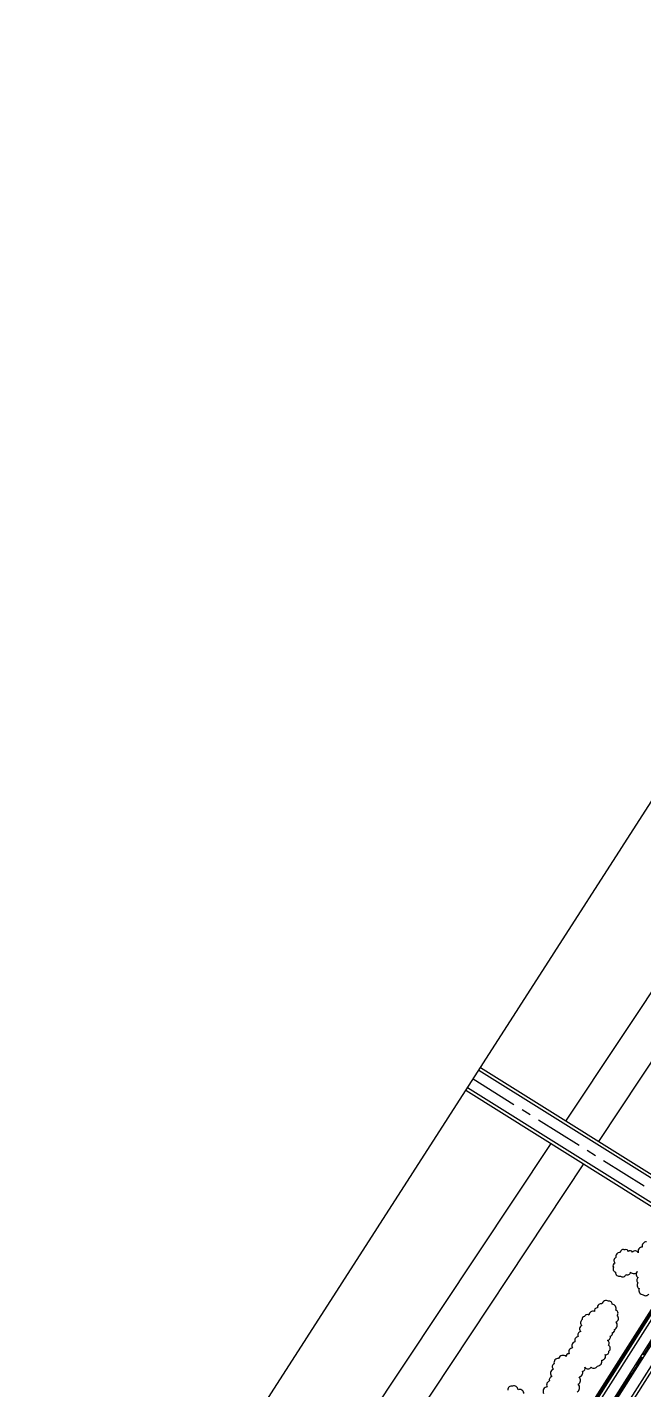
# Model space of a CAD drawing. Extents: x 30752 to 65014, y 26327 to 78956.
# Drawn here: x 30752 to 31554, y 28177 to 29950 of the extents above; entities that cross this region are included whole.
import ezdxf

# ---------------------------------------------------------------- set-up
doc = ezdxf.new("R2010")
doc.units = 0
doc.header["$MEASUREMENT"] = 0
for name, pattern in [('CENTER', [2, 1.25, -0.25, 0.25, -0.25]), ('CENTER2', [1.125, 0.75, -0.125, 0.125, -0.125]), ('CONTINOUS', [0])]:
    doc.linetypes.add(name, pattern=pattern)
for name, color, linetype in [('-规划边界', 1, 'CONTINUOUS'), ('GH-中心线', 254, 'CENTER'), ('GH-道路红线', 1, 'CONTINOUS'), ('GH_水系', 152, 'CONTINUOUS'), ('KKK', 7, 'CONTINUOUS')]:
    doc.layers.add(name, color=color, linetype=linetype)
doc.layers.add('G-SL2', color=97, linetype='CONTINUOUS', true_color=0x329a2d)

msp = doc.modelspace()

# ---------------------------------------------------------------- linework, layer by layer
at = {"layer": '-规划边界', "color": 251, "linetype": 'CENTER2', "ltscale": 50, "const_width": 5, "flags": 128}
msp.add_lwpolyline([(31130.6, 27598), (31273.9, 27507.6), (32003.4, 27386.6), (32901.4, 26916.1), (34040, 28610.5, 0.008825), (33919.4, 28685.6), (33365.1, 29017), (32469.6, 29552.4), (32400.9, 29593.5), (32342.5, 29501.5), (31130.6, 27598)], format="xyb", dxfattribs=at)
at = {"layer": 'G-SL2'}
for points in [[(31557.8, 28369.6, 0.520567), (31552.3, 28362.9, 0.520567), (31547, 28355.4, 0.520567), (31539.6, 28356.3, 0.520567), (31534.1, 28356.9, 0.520567), (31529.6, 28359.1, 0.520567), (31523.5, 28356, 0.520567), (31517.9, 28349.1, 0.520567), (31516.6, 28342.1, 0.520567), (31514.8, 28336.5, 0.520567), (31517.5, 28330.3, 0.520567), (31523.7, 28325, 0.520567), (31530.9, 28327.2, 0.520567), (31537, 28330.4, 0.520567), (31545.8, 28330.9, 0.520567), (31547, 28323.2, 0.520567), (31546.9, 28316.2, 0.520567), (31548, 28308.8, 0.520567), (31553.4, 28300.9, 0.520567), (31560.8, 28302.2, 0.520567)], [(31467.4, 28174.5, 0.520567), (31468.8, 28184.3, 0.520567), (31469.9, 28193.9, 0.520567), (31474.4, 28201.5, 0.520567), (31477.6, 28206.5, 0.520567), (31485.7, 28206.6, 0.520567), (31493.8, 28208.1, 0.520567), (31499.4, 28215.7, 0.520567), (31504.1, 28222.9, 0.520567), (31508.9, 28227.4, 0.520567), (31508.2, 28235.2, 0.520567), (31506.9, 28241.5, 0.520567), (31510.5, 28247.1, 0.520567), (31513.3, 28251.5, 0.520567), (31516.1, 28255.8, 0.520567), (31518, 28265.2, 0.520567), (31519.7, 28274.1, 0.520567), (31517.8, 28280.9, 0.520567), (31513, 28288.4, 0.520567), (31508.1, 28292.4, 0.520567), (31499.8, 28288.8, 0.520567), (31493.8, 28283.9, 0.520567), (31490.1, 28279.1, 0.520567), (31482.9, 28274.2, 0.520567), (31477, 28272.5, 0.520567), (31474.1, 28268.4, 0.520567), (31473.6, 28260.9, 0.520567), (31472.1, 28252.8, 0.520567), (31468.9, 28246.3, 0.520567), (31464.6, 28239.6, 0.520567), (31461.5, 28231.7, 0.520567), (31457, 28224.1, 0.520567), (31453, 28220.3, 0.520567), (31443.3, 28218, 0.520567), (31437.5, 28211.1, 0.520567), (31436.5, 28203.9, 0.520567), (31434.6, 28194.1, 0.520567), (31431.7, 28188.6, 0.520567), (31428.6, 28180.9, 0.520567), (31423.6, 28172.3, 0.520567)], [(31398.2, 28172.5, 0.520567), (31390.6, 28177.2, 0.520567), (31383.4, 28181.8, 0.520567), (31377.2, 28176.8, 0.520567)]]:
    msp.add_lwpolyline(points, format="xyb", dxfattribs=at)
at = {"layer": 'GH-中心线', "ltscale": 50}
for points in [[(31451.5, 28061.6), (32404.7, 29562.1), (31451.5, 28061.6), (31072.8, 27472.3)], [(31332.3, 28581.6), (32610.2, 27782.3), (32436.2, 27508.2)]]:
    msp.add_lwpolyline(points, dxfattribs=at)
at = {"layer": 'GH-道路红线'}
for p, q in [((31639.6, 28327.8), (31465, 28053)), ((31642.9, 28325.7), (31468.4, 28050.9))]:
    msp.add_line(p, q, dxfattribs=at)
for points in [[(31339.6, 28593), (31616.5, 28419.8, 0.412175), (31667.4, 28431.3), (32174.8, 29230.1, 0.414291), (32162.8, 29283.9), (31893.5, 29454.9)], [(31341.7, 28596.4), (31617, 28424.2, 0.412175), (31665.1, 28435.1), (32171.4, 29232.2, 0.414291), (32160.6, 29280.5), (31891.3, 29451.5)], [(31322.8, 28566.9), (31597.8, 28394.9, -0.416255), (31608.8, 28346.5), (31434.6, 28072.3)], [(31325, 28570.3), (31601.6, 28397.3, -0.416255), (31613.2, 28346), (31438, 28070.2)]]:
    msp.add_lwpolyline(points, format="xyb", dxfattribs=at)
msp.add_lwpolyline([(31504.5, 28141.4), (31627.2, 28334.4), (31623.8, 28336.6), (31501.2, 28143.5)], close=True, dxfattribs=at)
at = {"layer": 'GH_水系'}
for p, q in [((31452.9, 28526.8), (31899.3, 29198.7)), ((31577.4, 28623.8), (31495.3, 28500.3)), ((30967.8, 27796.6), (31433.5, 28497.7)), ((31475.9, 28471.1), (31010, 27769.8))]:
    msp.add_line(p, q, dxfattribs=at)
at = {"layer": 'KKK'}
msp.add_lwpolyline([(32211.6, 29950), (34314.7, 28598.5), (32855.1, 26327), (30751.9, 27678.5)], close=True, dxfattribs=at)

doc.saveas('drawing.dxf')
